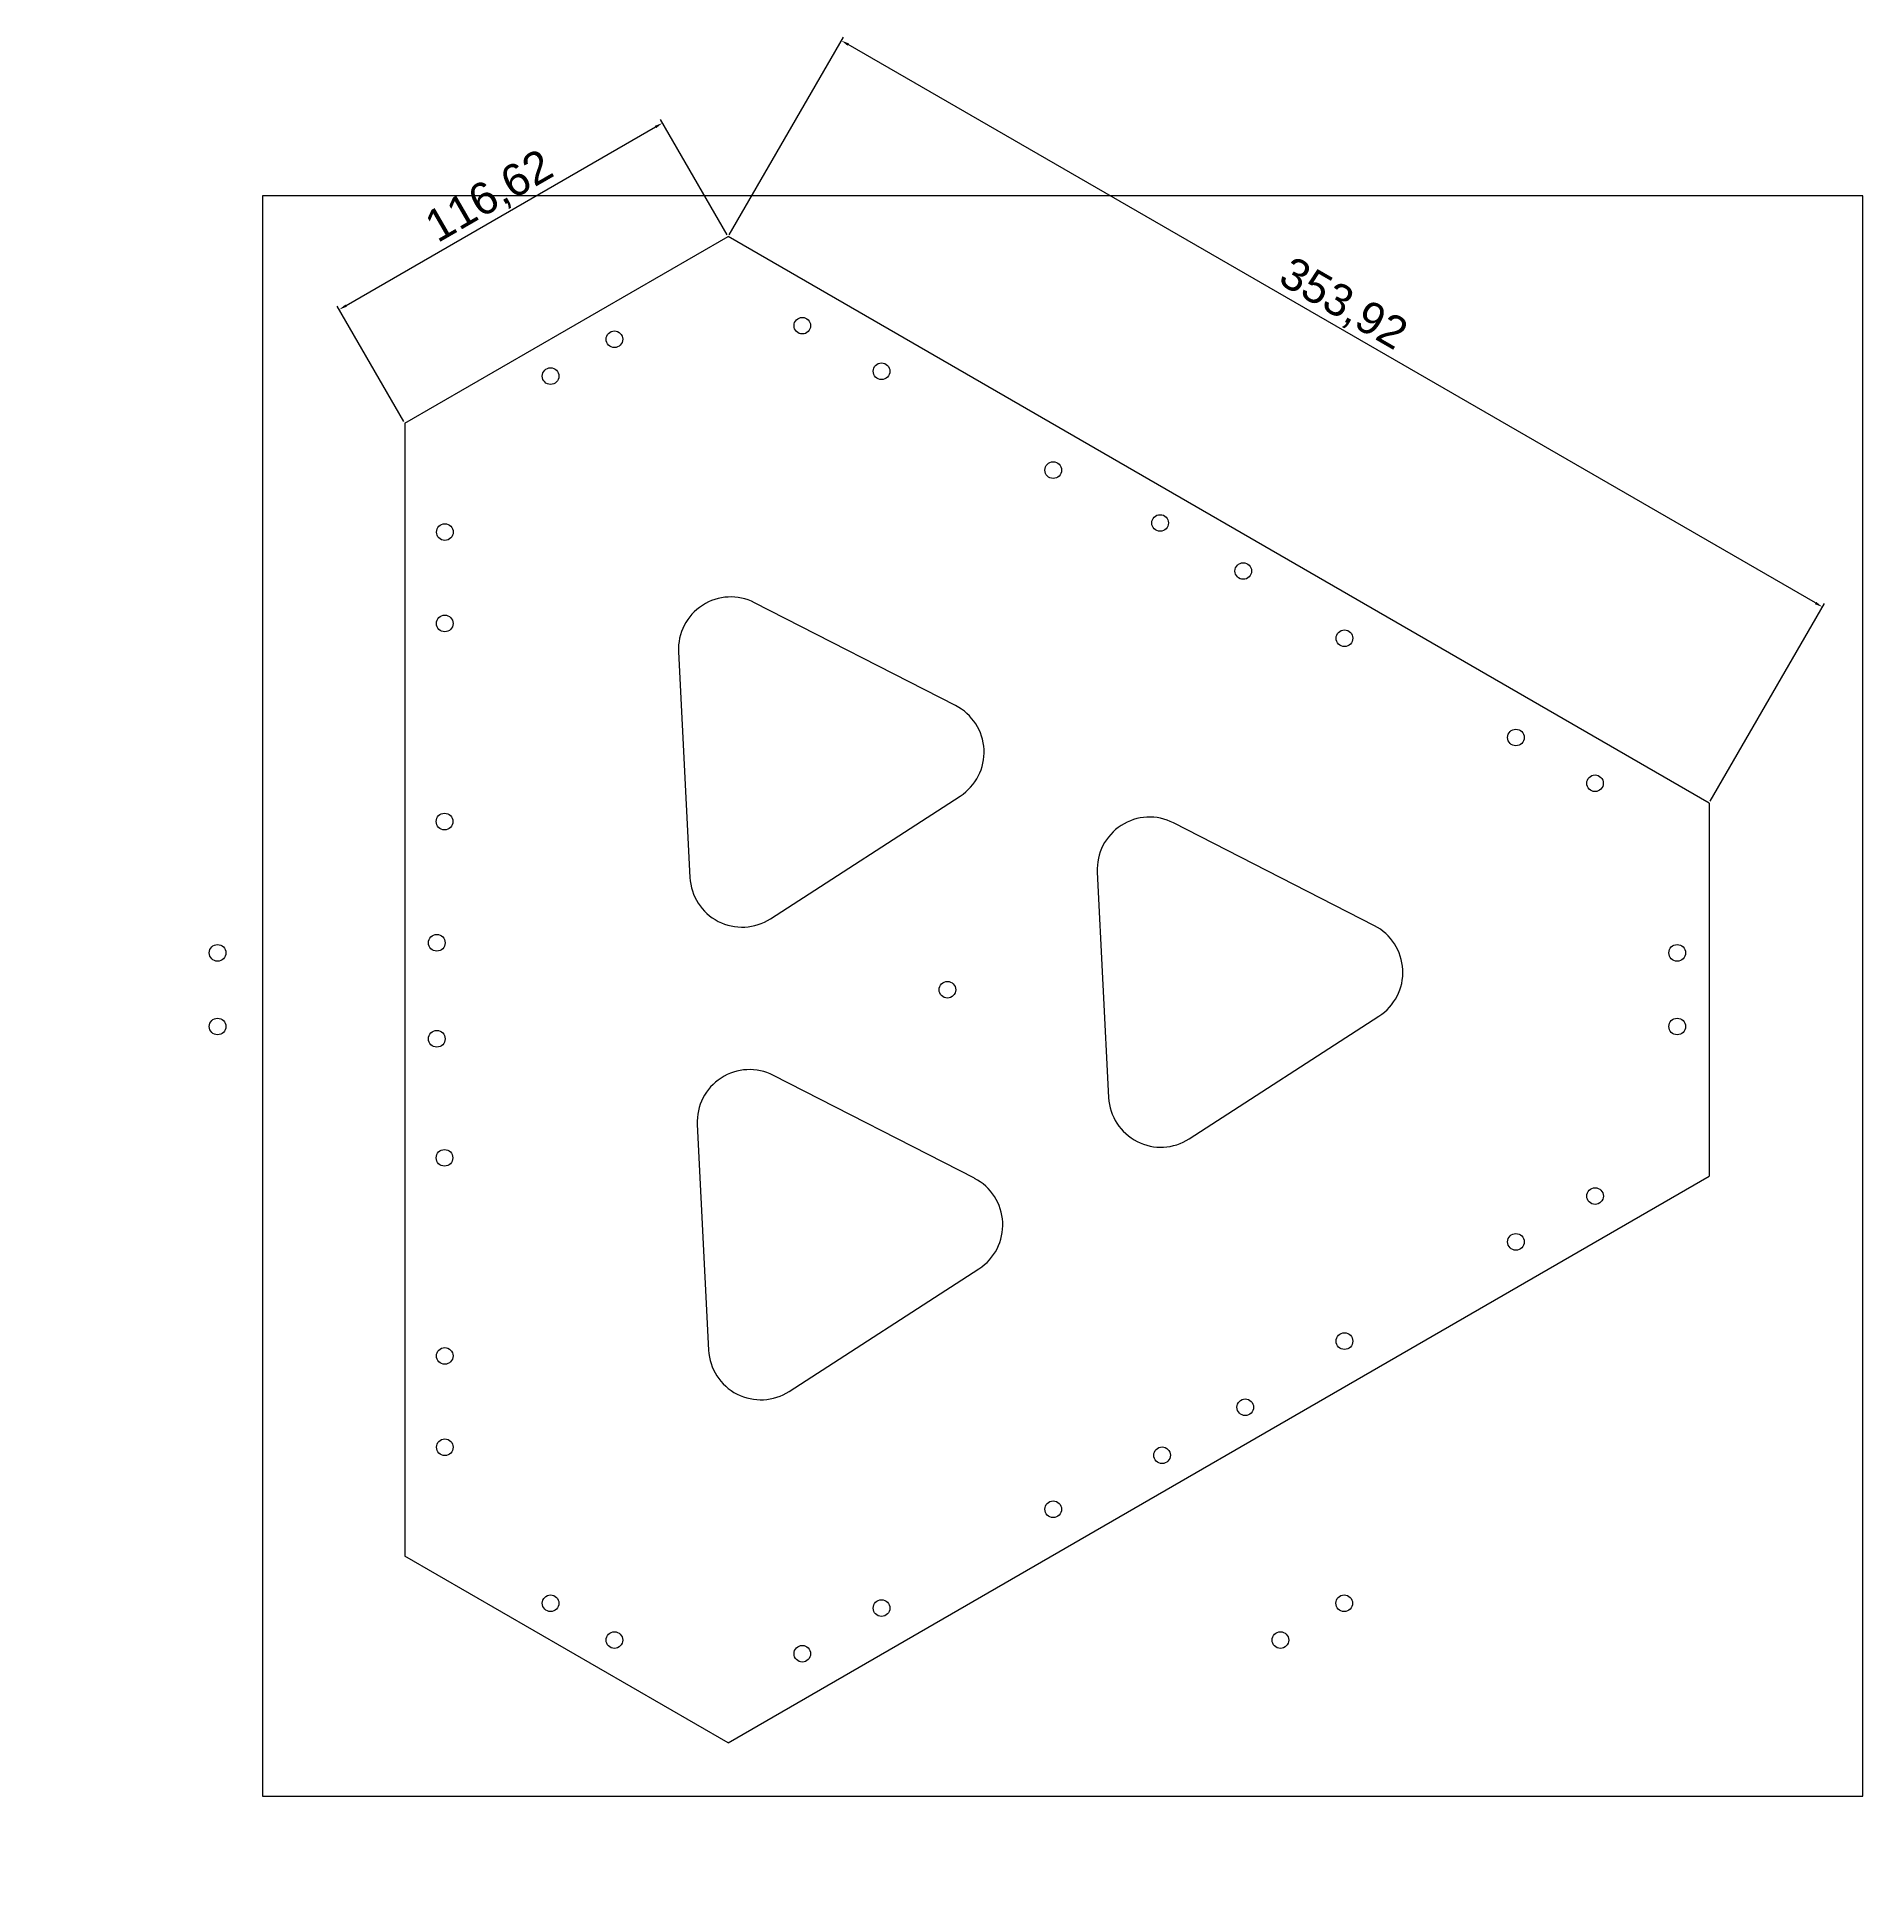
# Model space of a CAD drawing. Header units: millimetres. Extents: x 366 to 1609, y 68 to 1141.
# Drawn here: x 366 to 936, y 68 to 648 of the extents above; entities that cross this region are included whole.
import ezdxf

# ---------------------------------------------------------------- set-up
doc = ezdxf.new("R2010")
doc.units = ezdxf.units.MM
doc.styles.get("Standard").update_dxf_attribs({"font": 'arial.ttf'})
doc.dimstyles.new('ISO-25', dxfattribs={"dimtxt": 2.5, "dimasz": 2.5, "dimexe": 1.25, "dimexo": 0.625, "dimtad": 1, "dimtxsty": 'Standard', "dimcen": 2.5, "dimadec": 0, "dimazin": 0, "dimtfac": 1, "dimtmove": 0, "dimatfit": 3, "dimfxl": 1, "dimarcsym": 0})

# ---------------------------------------------------------------- blocks, each defined once
blk = doc.blocks.new('*U4')
for centre in [(-123.82, 71.49), (-99.08, 57.24), (-45.44, 26.36), (45.55, -26.18), (99.11, -57.18), (123.82, -71.49)]:
    blk.add_circle(centre, 2.6)
blk = doc.blocks.new('*U5')
at = {"color": 0, "linetype": 'ByBlock', "lineweight": -2, "transparency": 16777216}
blk.add_blockref('*U4', (728.5, 485.97), dxfattribs=at)
for p, rotation in [((493, 350), 119.9999999999999), ((728.5, 214.03), 239.9999999999999)]:
    blk.add_blockref('*U4', p, dxfattribs=dict(at, rotation=rotation))
blk = doc.blocks.new('*U8')
for p, q in [((38.85, 17.62), (-23.95, 49.78)), ((-47.72, 34.41), (-44.18, -36.06)), ((-18.98, -48.96), (40.27, -10.65))]:
    blk.add_line(p, q)
for centre, start, end in [((-31.4, 35.23), 62.88259, 182.88259), ((31.4, 3.07), 302.88259, 62.88259), ((-27.85, -35.23), 182.88259, 302.88259)]:
    blk.add_arc(centre, 16.34, start, end)
blk = doc.blocks.new('*U9')
at = {"color": 0, "linetype": 'ByBlock', "lineweight": -2, "transparency": 16777216}
blk.add_blockref('*U8', (613.72, 421.13), dxfattribs=at)
for p, rotation in [((729.74, 345.85), 239.9999999999999), ((606.54, 283.02), 120)]:
    blk.add_blockref('*U8', p, dxfattribs=dict(at, rotation=rotation))
blk = doc.blocks.new('*D12')
at = {"color": 0, "lineweight": -2, "transparency": 16777216}
for p, q in [((581.81, 585.81), (617.49, 647.61)), ((921.2, 470.82), (619.03, 645.28)), ((888.31, 408.85), (923.99, 470.65))]:
    blk.add_line(p, q, dxfattribs=at)
at = {"color": 0, "transparency": 16777216}
for points in [[(619.24, 645.64), (618.82, 644.92), (616.87, 646.53)], [(921.41, 471.18), (920.99, 470.46), (923.37, 469.57)]]:
    blk.add_solid(points, dxfattribs=at)
at = {"layer": 'Defpoints', "color": 0, "transparency": 16777216}
for p in [(616.87, 646.53), (581.5, 585.27), (888, 408.31)]:
    blk.add_point(p, dxfattribs=at)
at = {"color": 0, "transparency": 16777216, "insert": (773.43, 563.79), "char_height": 2.5, "width": 45.4375, "attachment_point": 5, "rotation": 330}
blk.add_mtext('{\\H4x;353,92}', dxfattribs=at)
blk = doc.blocks.new('*D13')
at = {"color": 0, "lineweight": -2, "transparency": 16777216}
for p, q in [((581.19, 585.81), (560.37, 621.87)), ((462.16, 563.73), (558.83, 619.54)), ((480.19, 527.5), (459.37, 563.56))]:
    blk.add_line(p, q, dxfattribs=at)
at = {"color": 0, "transparency": 16777216}
for points in [[(558.62, 619.9), (559.04, 619.18), (560.99, 620.79)], [(461.95, 564.09), (462.37, 563.37), (459.99, 562.48)]]:
    blk.add_solid(points, dxfattribs=at)
at = {"layer": 'Defpoints', "color": 0, "transparency": 16777216}
for p in [(560.99, 620.79), (581.5, 585.27), (480.5, 526.96)]:
    blk.add_point(p, dxfattribs=at)
at = {"color": 0, "transparency": 16777216, "insert": (507.17, 597.38), "char_height": 2.5, "attachment_point": 5, "rotation": 30}
blk.add_mtext('{\\H4x;116,62}', dxfattribs=at)
blk = doc.blocks.new('*U15')
for centre in [(-12.99, 7.5), (12.99, -7.5)]:
    blk.add_circle(centre, 2.6)
blk = doc.blocks.new('*U16')
at = {"color": 0, "linetype": 'ByBlock', "lineweight": -2, "transparency": 16777216}
blk.add_blockref('*U15', (729.45, 488.31), dxfattribs=at)
for p, rotation in [((490.49, 349.65), 120), ((730.06, 212.04), 239.9999999999999)]:
    blk.add_blockref('*U15', p, dxfattribs=dict(at, rotation=rotation))

msp = doc.modelspace()

# ---------------------------------------------------------------- linework, layer by layer
for p, q in [((480.5, 526.958), (581.5, 585.27)), ((888, 408.312), (888, 291.688)), ((581.5, 114.73), (480.5, 173.042))]:
    msp.add_line(p, q)
msp.add_lwpolyline([(436, 98), (936, 98), (936, 598), (436, 598)], close=True)
for points in [[(888, 408.312), (581.5, 585.27)], [(480.5, 526.958), (480.5, 173.042)], [(581.5, 114.73), (888, 291.688)]]:
    msp.add_lwpolyline(points)
for centre in [(545.959, 553.204), (526.041, 541.704), (422, 361.5), (878, 361.5), (650, 350), (422, 338.5), (878, 338.5), (526.041, 158.296), (773.959, 158.296), (545.959, 146.796), (754.041, 146.796)]:
    msp.add_circle(centre, 2.6)

# ---------------------------------------------------------------- block references
for name in ['*U5', '*U16', '*U9']:
    msp.add_blockref(name, (0, 0))

# ---------------------------------------------------------------- dimensions: what is measured, and where the dimension line sits
for p1, distance, picture, middle in [((888, 408.312), -70.734, '*D12', (773.434, 563.794)), ((480.5, 526.958), 41.016, '*D13', (507.175, 597.381))]:
    dim = msp.add_aligned_dim(p1=p1, p2=(581.5, 585.27), distance=distance, text='{\\H4x;<>}', dimstyle='ISO-25')
    dim.commit()
    dim.dimension.update_dxf_attribs({"geometry": picture, "text_midpoint": middle})

doc.saveas('drawing.dxf')
